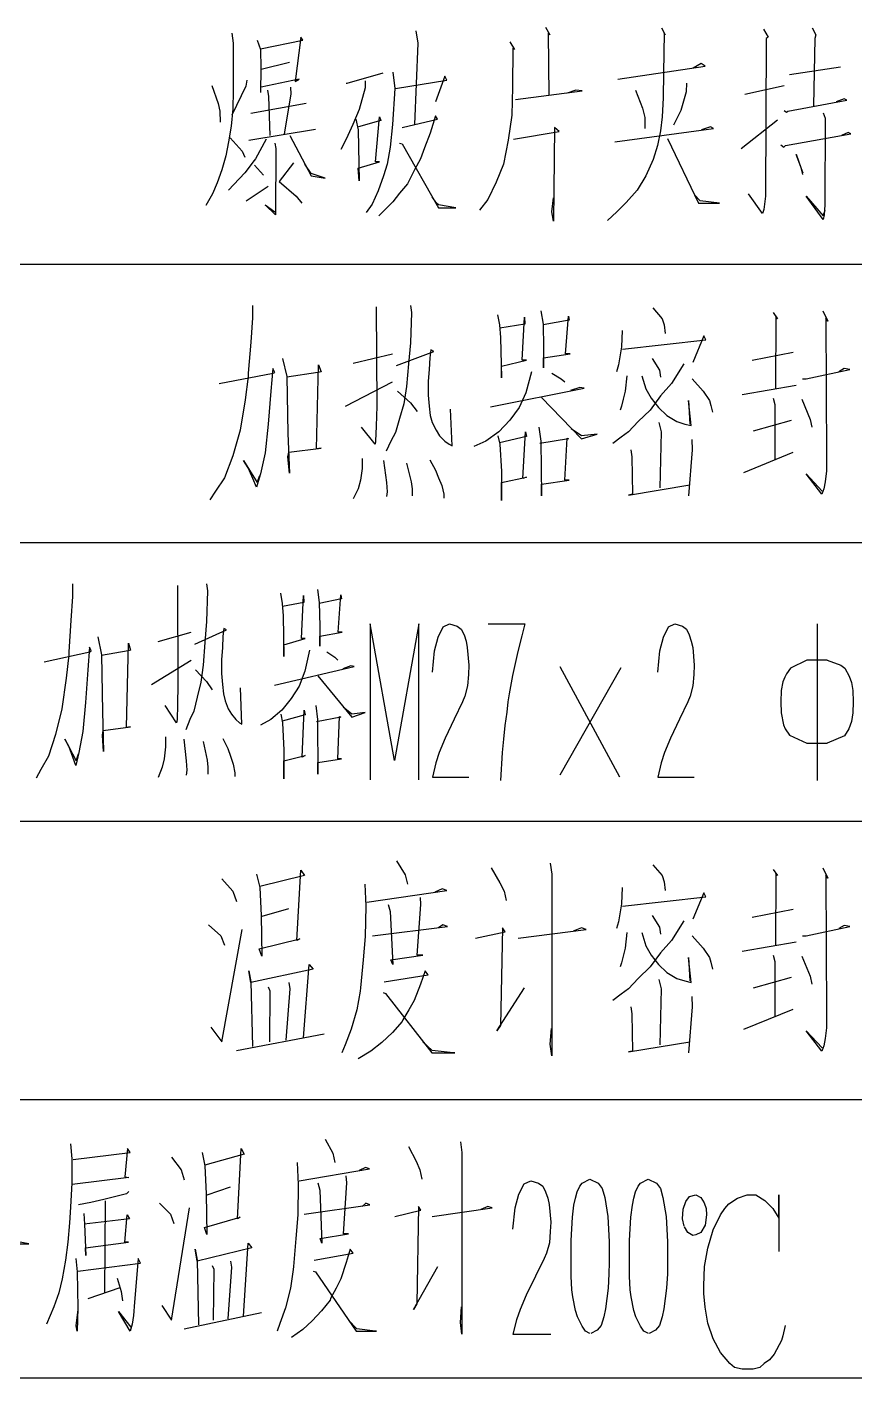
# Model space of a CAD drawing. Extents: x 0 to 2376, y 0 to 3364.
# Drawn here: x 1838.6 to 1921.9, y 1384 to 1519.8 of the extents above; entities that cross this region are included whole.
import ezdxf

# ---------------------------------------------------------------- set-up
doc = ezdxf.new("R2010")
doc.units = 0
doc.header["$MEASUREMENT"] = 0
doc.layers.add('6', color=7, linetype='Continuous')
doc.layers.add('9', color=7, linetype='Continuous')

# ---------------------------------------------------------------- blocks, each defined once
blk = doc.blocks.new('BLKENT240')
at = {"layer": '9', "color": 2, "linetype": 'Continuous'}
for p, q in [((1842.96, 1407.53), (1843.1, 1406.04)), ((1868.59, 1408), (1869.37, 1406.59)), ((1882.21, 1407.76), (1882.35, 1406.67)), ((1843.1, 1406.04), (1843.1, 1403.61)), ((1843.24, 1405.96), (1848.99, 1406.67)), ((1848.72, 1407.06), (1848.44, 1404.24)), ((1848.99, 1406.67), (1848.72, 1407.06)), ((1853.13, 1406.2), (1854.1, 1404.94)), ((1856.22, 1406.67), (1856.49, 1405.33)), ((1860.45, 1406.51), (1856.49, 1405.41)), ((1859.76, 1400), (1860.13, 1407.06)), ((1860.13, 1407.06), (1860.45, 1406.51)), ((1869.37, 1406.59), (1869.56, 1405.65)), ((1876.97, 1407.29), (1877.75, 1405.8)), ((1882.35, 1406.67), (1882.35, 1388.39)), ((1854.1, 1404.94), (1854.42, 1403.92)), ((1856.49, 1405.33), (1856.63, 1402.51)), ((1865.79, 1405.65), (1865.88, 1403.45)), ((1865.97, 1403.84), (1873.06, 1405.02)), ((1872.64, 1405.18), (1872, 1404.86)), ((1873.06, 1405.02), (1872.64, 1405.18)), ((1877.75, 1405.8), (1878.12, 1404.94)), ((1878.12, 1404.94), (1878.3, 1404)), ((1843.1, 1403.61), (1842.96, 1401.18)), ((1848.85, 1404.16), (1843.15, 1403.45)), ((1848.44, 1404.24), (1848.85, 1404.16)), ((1865.88, 1403.45), (1865.83, 1400.39)), ((1867.86, 1403.61), (1868.04, 1402.9)), ((1870.43, 1398.51), (1870.76, 1403.61)), ((1870.76, 1403.61), (1870.71, 1404.31)), ((1888.08, 1402.48), (1888.61, 1403.52)), ((1888.61, 1403.52), (1889.28, 1403.84)), ((1889.28, 1403.84), (1890.06, 1403.6)), ((1890.06, 1403.6), (1890.47, 1403.28)), ((1890.47, 1403.28), (1890.77, 1402.72)), ((1893.95, 1402.72), (1894.2, 1403.28)), ((1894.2, 1403.28), (1894.43, 1403.6)), ((1894.43, 1403.6), (1895.21, 1404)), ((1895.21, 1404), (1896.04, 1403.6)), ((1896.04, 1403.6), (1896.45, 1403.04)), ((1899.81, 1402.72), (1900.07, 1403.28)), ((1900.07, 1403.28), (1900.3, 1403.6)), ((1900.3, 1403.6), (1901.08, 1404)), ((1901.08, 1404), (1901.91, 1403.6)), ((1901.91, 1403.6), (1902.32, 1403.04)), ((1846.32, 1401.96), (1845.03, 1401.65)), ((1848.62, 1402.51), (1846.32, 1401.96)), ((1848.85, 1402.75), (1848.62, 1402.51)), ((1856.63, 1402.51), (1856.68, 1398.43)), ((1856.72, 1402.43), (1859.07, 1403.22)), ((1868.04, 1402.9), (1868.27, 1397.57)), ((1887.71, 1401.12), (1888.08, 1402.48)), ((1890.77, 1402.72), (1890.98, 1402.08)), ((1890.98, 1402.08), (1891.12, 1401.44)), ((1893.62, 1401.36), (1893.78, 1402.08)), ((1893.78, 1402.08), (1893.95, 1402.72)), ((1896.45, 1403.04), (1896.71, 1402.16)), ((1896.71, 1402.16), (1897.03, 1400.24)), ((1899.49, 1401.36), (1899.65, 1402.08)), ((1899.65, 1402.08), (1899.81, 1402.72)), ((1902.32, 1403.04), (1902.57, 1402.16)), ((1902.57, 1402.16), (1902.9, 1400.24)), ((1904.87, 1401.76), (1905.24, 1402.24)), ((1905.24, 1402.24), (1905.89, 1402.4)), ((1905.89, 1402.4), (1906.39, 1402.16)), ((1906.39, 1402.16), (1906.71, 1401.6)), ((1909.2, 1401.52), (1910.07, 1402.08)), ((1910.07, 1402.08), (1911.04, 1402.4)), ((1911.04, 1402.4), (1911.91, 1402.4)), ((1911.91, 1402.4), (1912.83, 1401.84)), ((1914.21, 1400.08), (1914.21, 1402.4)), ((1914.21, 1402.4), (1914.21, 1396.72)), ((1842.96, 1401.18), (1842.87, 1399.61)), ((1845.03, 1401.65), (1843.79, 1401.41)), ((1844.3, 1400.55), (1844.39, 1399.45)), ((1846.46, 1401.8), (1846.41, 1392.55)), ((1851.94, 1401.57), (1853.04, 1400.47)), ((1853.13, 1389.8), (1854.93, 1401.1)), ((1866.48, 1400.47), (1873.1, 1401.41)), ((1872.69, 1401.57), (1872.32, 1401.25)), ((1873.1, 1401.41), (1872.69, 1401.57)), ((1875.59, 1400.24), (1878.21, 1400.86)), ((1877.98, 1401.25), (1877.8, 1391.45)), ((1878.21, 1400.86), (1877.98, 1401.25)), ((1879.36, 1400.24), (1885.39, 1401.1)), ((1884.97, 1401.25), (1884.24, 1400.94)), ((1885.39, 1401.1), (1884.97, 1401.25)), ((1887.48, 1398.96), (1887.71, 1401.12)), ((1891.12, 1401.44), (1891.28, 1399.68)), ((1893.46, 1400.16), (1893.62, 1401.36)), ((1899.33, 1400.16), (1899.49, 1401.36)), ((1904.55, 1400), (1904.6, 1400.96)), ((1904.6, 1400.96), (1904.87, 1401.76)), ((1906.71, 1401.6), (1906.9, 1401.04)), ((1906.9, 1401.04), (1906.94, 1400.4)), ((1908.37, 1400.4), (1908.79, 1401.04)), ((1908.79, 1401.04), (1909.2, 1401.52)), ((1912.83, 1401.84), (1913.62, 1401.04)), ((1913.62, 1401.04), (1914.21, 1400.08)), ((1842.87, 1399.61), (1842.69, 1397.65)), ((1848.9, 1400), (1844.34, 1399.45)), ((1844.39, 1399.45), (1844.53, 1396.31)), ((1848.44, 1397.65), (1848.67, 1400.39)), ((1848.67, 1400.39), (1848.9, 1400)), ((1853.04, 1400.47), (1853.36, 1399.53)), ((1856.45, 1399.14), (1860.03, 1400.16)), ((1860.03, 1400.16), (1859.76, 1400)), ((1865.83, 1400.39), (1865.65, 1398.04)), ((1891.28, 1399.68), (1891.23, 1398.72)), ((1893.32, 1397.84), (1893.46, 1400.16)), ((1897.03, 1400.24), (1897.17, 1397.68)), ((1899.19, 1397.84), (1899.33, 1400.16)), ((1902.9, 1400.24), (1903.03, 1397.68)), ((1904.69, 1399.28), (1904.55, 1400)), ((1905.06, 1398.64), (1904.74, 1399.2)), ((1906.81, 1399.36), (1906.39, 1398.64)), ((1906.94, 1400.4), (1906.81, 1399.36)), ((1907.63, 1398.88), (1908.37, 1400.4)), ((1838.78, 1397.49), (1837.17, 1397.8)), ((1856.68, 1398.43), (1856.45, 1399.14)), ((1865.65, 1398.04), (1865.42, 1395.22)), ((1868.09, 1398.04), (1870.94, 1398.51)), ((1868.27, 1397.57), (1868.09, 1398.04)), ((1870.94, 1398.51), (1870.43, 1398.51)), ((1891.23, 1398.72), (1891.14, 1397.6)), ((1893.32, 1395.04), (1893.32, 1397.84)), ((1899.19, 1395.04), (1899.19, 1397.84)), ((1905.56, 1398.32), (1905.06, 1398.64)), ((1905.89, 1398.4), (1905.56, 1398.32)), ((1906.39, 1398.64), (1905.89, 1398.4)), ((1907.08, 1397.04), (1907.63, 1398.88)), ((1837.12, 1397.49), (1838.78, 1397.49)), ((1842.69, 1397.65), (1842.46, 1395.84)), ((1844.48, 1397.1), (1848.81, 1397.65)), ((1844.53, 1396.31), (1844.48, 1397.1)), ((1848.81, 1397.65), (1848.44, 1397.65)), ((1855.71, 1395.76), (1855.53, 1396.94)), ((1855.53, 1396.94), (1855.71, 1395.84)), ((1861.23, 1397.1), (1855.71, 1395.76)), ((1860.36, 1390.2), (1860.86, 1397.57)), ((1860.86, 1397.57), (1861.23, 1397.1)), ((1867.49, 1395.84), (1871.4, 1396.55)), ((1871.12, 1396.94), (1870.71, 1395.61)), ((1871.4, 1396.55), (1871.12, 1396.94)), ((1890.86, 1396.56), (1890.61, 1396)), ((1891.14, 1397.6), (1890.86, 1396.56)), ((1897.17, 1397.68), (1897.17, 1395.6)), ((1903.03, 1397.68), (1903.03, 1395.6)), ((1906.76, 1395.2), (1907.08, 1397.04)), ((1842.46, 1395.84), (1842.14, 1393.96)), ((1843.52, 1396), (1843.65, 1394.67)), ((1843.7, 1394.75), (1850, 1395.53)), ((1849.73, 1395.22), (1849.41, 1391.61)), ((1849.77, 1396), (1849.73, 1395.22)), ((1850, 1395.53), (1849.77, 1396)), ((1855.71, 1395.84), (1855.85, 1389.33)), ((1857.41, 1394.9), (1857.27, 1395.29)), ((1859.16, 1395.14), (1858.79, 1389.96)), ((1859.07, 1395.76), (1859.16, 1395.14)), ((1865.42, 1395.22), (1865.37, 1394.9)), ((1870.71, 1395.61), (1870.16, 1393.96)), ((1877.47, 1390.9), (1879.91, 1395.22)), ((1890.61, 1396), (1889.74, 1394.24)), ((1897.17, 1395.6), (1897.14, 1394.48)), ((1903.03, 1395.6), (1903.01, 1394.48)), ((1906.67, 1393.28), (1906.76, 1395.2)), ((1842.14, 1393.96), (1841.81, 1392.55)), ((1843.65, 1394.67), (1843.7, 1391.06)), ((1847.66, 1394.04), (1848.07, 1392.71)), ((1857.37, 1389.8), (1857.41, 1394.9)), ((1865.37, 1394.9), (1865.1, 1393.02)), ((1867.4, 1394.75), (1867.63, 1394.67)), ((1867.63, 1394.67), (1871.72, 1388.71)), ((1870.16, 1393.96), (1869.7, 1393.02)), ((1889.74, 1394.24), (1888.82, 1392.32)), ((1893.35, 1394.24), (1893.32, 1395.04)), ((1893.39, 1392.88), (1893.35, 1394.24)), ((1897.14, 1394.48), (1897.05, 1393.04)), ((1899.21, 1394.24), (1899.19, 1395.04)), ((1899.26, 1392.88), (1899.21, 1394.24)), ((1903.01, 1394.48), (1902.92, 1393.04)), ((1841.81, 1392.55), (1841.31, 1391.14)), ((1844.76, 1392), (1847.98, 1393.1)), ((1848.07, 1392.71), (1848.21, 1391.76)), ((1865.1, 1393.02), (1864.59, 1391.06)), ((1869.7, 1393.02), (1869.14, 1392)), ((1893.51, 1392.16), (1893.39, 1392.88)), ((1897.05, 1393.04), (1896.94, 1392)), ((1899.38, 1392.16), (1899.26, 1392.88)), ((1902.92, 1393.04), (1902.8, 1392)), ((1906.67, 1392.48), (1906.67, 1393.28)), ((1906.81, 1391.12), (1906.67, 1392.48)), ((1841.31, 1391.14), (1840.57, 1389.41)), ((1843.7, 1391.06), (1843.65, 1388.71)), ((1849.41, 1391.61), (1849.31, 1390.27)), ((1852.17, 1391.29), (1853.13, 1389.8)), ((1864.59, 1391.06), (1864.04, 1389.49)), ((1869.1, 1391.84), (1868.22, 1390.75)), ((1869.14, 1392), (1869.1, 1391.84)), ((1877.8, 1391.45), (1877.47, 1390.9)), ((1882.21, 1389.57), (1882.3, 1391.14)), ((1888.82, 1392.32), (1888.19, 1390.88)), ((1893.78, 1390.8), (1893.51, 1392.16)), ((1896.94, 1392), (1896.8, 1390.96)), ((1899.65, 1390.8), (1899.38, 1392.16)), ((1902.8, 1392), (1902.67, 1390.96)), ((1907.08, 1389.52), (1906.81, 1391.12)), ((1843.56, 1389.25), (1843.75, 1390.9)), ((1848.99, 1388.71), (1847.79, 1390.67)), ((1847.79, 1390.67), (1849.04, 1389.1)), ((1849.31, 1390.27), (1849.18, 1389.41)), ((1854.42, 1388.94), (1862.2, 1390.59)), ((1867.3, 1389.73), (1866.34, 1388.86)), ((1868.22, 1390.75), (1867.3, 1389.73)), ((1871.77, 1388.94), (1870.94, 1389.8)), ((1887.85, 1389.84), (1887.48, 1388.4)), ((1888.19, 1390.88), (1887.85, 1389.84)), ((1893.97, 1390.16), (1893.78, 1390.8)), ((1894.43, 1389.2), (1893.97, 1390.16)), ((1896.61, 1390.16), (1896.34, 1389.28)), ((1896.8, 1390.96), (1896.61, 1390.16)), ((1899.84, 1390.16), (1899.65, 1390.8)), ((1900.3, 1389.2), (1899.84, 1390.16)), ((1902.48, 1390.16), (1902.21, 1389.28)), ((1902.67, 1390.96), (1902.48, 1390.16)), ((1843.65, 1388.71), (1843.56, 1389.25)), ((1849.18, 1389.41), (1848.99, 1388.71)), ((1864.04, 1389.49), (1863.76, 1388.71)), ((1866.34, 1388.86), (1865.19, 1388.08)), ((1871.72, 1388.71), (1873.75, 1388.71)), ((1873.61, 1388.71), (1871.77, 1388.94)), ((1873.75, 1388.71), (1873.61, 1388.71)), ((1882.35, 1388.39), (1882.21, 1389.57)), ((1887.48, 1388.4), (1891.28, 1388.4)), ((1894.77, 1388.72), (1894.43, 1389.2)), ((1895.23, 1388.48), (1894.77, 1388.72)), ((1895.95, 1388.8), (1895.33, 1388.48)), ((1896.34, 1389.28), (1895.95, 1388.8)), ((1900.64, 1388.72), (1900.3, 1389.2)), ((1901.1, 1388.48), (1900.64, 1388.72)), ((1901.81, 1388.8), (1901.19, 1388.48)), ((1902.21, 1389.28), (1901.81, 1388.8)), ((1907.63, 1387.92), (1907.08, 1389.52)), ((1914.86, 1389.28), (1914.63, 1388.24)), ((1908.37, 1386.56), (1907.63, 1387.92)), ((1914.49, 1387.76), (1913.75, 1386.4)), ((1914.63, 1388.24), (1914.49, 1387.76)), ((1909.29, 1385.44), (1908.37, 1386.56)), ((1913.29, 1385.84), (1912.74, 1385.44)), ((1913.75, 1386.4), (1913.29, 1385.84)), ((1909.75, 1385.04), (1909.29, 1385.44)), ((1910.53, 1384.88), (1909.75, 1385.04)), ((1911.64, 1384.88), (1910.53, 1384.88)), ((1912.33, 1385.04), (1911.64, 1384.88)), ((1912.74, 1385.44), (1912.33, 1385.04))]:
    blk.add_line(p, q, dxfattribs=at)
blk = doc.blocks.new('BLKENT241')
at = {"layer": '9', "color": 2, "linetype": 'Continuous'}
for p, q in [((1875.76, 1436), (1876.65, 1434.59)), ((1861.7, 1434.67), (1862.01, 1433.33)), ((1866.51, 1434.51), (1862.01, 1433.41)), ((1865.73, 1428), (1866.14, 1435.06)), ((1866.14, 1435.06), (1866.51, 1434.51)), ((1876.65, 1434.59), (1876.86, 1433.65)), ((1885.28, 1435.29), (1886.17, 1433.8)), ((1891.24, 1435.76), (1891.4, 1434.67)), ((1891.4, 1434.67), (1891.4, 1416.39)), ((1901.54, 1435.61), (1902.48, 1434.51)), ((1902.48, 1434.51), (1902.69, 1433.88)), ((1913.67, 1435.14), (1914.09, 1434.51)), ((1913.93, 1434.75), (1913.88, 1427.45)), ((1914.09, 1434.51), (1913.93, 1434.75)), ((1918.64, 1435.29), (1919.16, 1434.27)), ((1919.16, 1434.27), (1918.95, 1434.59)), ((1918.95, 1434.59), (1919.01, 1420.39)), ((1858.2, 1434.2), (1859.29, 1432.94)), ((1862.01, 1433.33), (1862.17, 1430.51)), ((1872.58, 1433.65), (1872.68, 1431.45)), ((1880.37, 1433.18), (1879.63, 1432.86)), ((1880.84, 1433.02), (1880.37, 1433.18)), ((1886.17, 1433.8), (1886.59, 1432.94)), ((1898.46, 1433.33), (1898.41, 1431.69)), ((1902.69, 1433.88), (1902.8, 1433.02)), ((1859.29, 1432.94), (1859.66, 1431.92)), ((1872.78, 1431.84), (1880.84, 1433.02)), ((1878.22, 1431.61), (1878.17, 1432.31)), ((1886.59, 1432.94), (1886.8, 1432)), ((1898.51, 1431.45), (1906.88, 1432.39)), ((1906.67, 1432.78), (1905.57, 1430.12)), ((1906.88, 1432.39), (1906.67, 1432.78)), ((1862.17, 1430.51), (1862.22, 1426.43)), ((1862.27, 1430.43), (1864.94, 1431.22)), ((1872.68, 1431.45), (1872.63, 1428.39)), ((1874.93, 1431.61), (1875.14, 1430.9)), ((1875.14, 1430.9), (1875.4, 1425.57)), ((1877.86, 1426.51), (1878.22, 1431.61)), ((1898.41, 1431.69), (1898.09, 1429.88)), ((1901.49, 1430.51), (1902.22, 1429.33)), ((1911.53, 1430.35), (1915.66, 1431.14)), ((1856.84, 1429.57), (1858.09, 1428.47)), ((1858.2, 1417.8), (1860.24, 1429.1)), ((1873.36, 1428.47), (1880.89, 1429.41)), ((1880.42, 1429.57), (1880, 1429.25)), ((1880.89, 1429.41), (1880.42, 1429.57)), ((1886.43, 1429.25), (1886.22, 1419.45)), ((1886.69, 1428.86), (1886.43, 1429.25)), ((1888, 1428.24), (1894.85, 1429.1)), ((1894.38, 1429.25), (1893.54, 1428.94)), ((1894.85, 1429.1), (1894.38, 1429.25)), ((1898.09, 1429.88), (1897.88, 1429.18)), ((1902.22, 1429.33), (1902.33, 1428.63)), ((1904.68, 1429.96), (1903.42, 1428)), ((1916.97, 1428.47), (1921.36, 1429.41)), ((1920.78, 1429.49), (1920.26, 1429.18)), ((1921.36, 1429.41), (1920.78, 1429.49)), ((1858.09, 1428.47), (1858.46, 1427.53)), ((1861.96, 1427.14), (1866.04, 1428.16)), ((1866.04, 1428.16), (1865.73, 1428)), ((1872.63, 1428.39), (1872.42, 1426.04)), ((1883.71, 1428.24), (1886.69, 1428.86)), ((1898.93, 1428.78), (1898.77, 1427.22)), ((1900.44, 1428.78), (1900.86, 1427.45)), ((1903.42, 1428), (1902.33, 1426.75)), ((1905.52, 1428.47), (1906.61, 1427.22)), ((1910.54, 1426.9), (1915.97, 1427.84)), ((1916.6, 1428.47), (1916.97, 1428.47)), ((1862.22, 1426.43), (1861.96, 1427.14)), ((1875.19, 1426.04), (1878.43, 1426.51)), ((1878.43, 1426.51), (1877.86, 1426.51)), ((1898.56, 1426.43), (1898.41, 1425.73)), ((1898.77, 1427.22), (1898.56, 1426.43)), ((1900.86, 1427.45), (1901.39, 1426.51)), ((1902.33, 1426.75), (1901.28, 1425.33)), ((1901.39, 1426.51), (1902.12, 1425.57)), ((1906.61, 1427.22), (1907.24, 1426.27)), ((1913.67, 1426.51), (1913.83, 1425.88)), ((1916.55, 1426.43), (1917.39, 1424.39)), ((1867.4, 1425.1), (1861.12, 1423.76)), ((1866.41, 1418.2), (1866.98, 1425.57)), ((1866.98, 1425.57), (1867.4, 1425.1)), ((1872.42, 1426.04), (1872.16, 1423.22)), ((1875.4, 1425.57), (1875.19, 1426.04)), ((1898.41, 1425.73), (1898.25, 1425.33)), ((1901.28, 1425.33), (1900.08, 1424.16)), ((1902.12, 1425.57), (1902.95, 1424.78)), ((1905.41, 1423.76), (1905.15, 1426.27)), ((1905.15, 1426.27), (1905.26, 1423.92)), ((1907.24, 1426.27), (1907.4, 1425.8)), ((1907.4, 1425.8), (1907.56, 1425.1)), ((1913.83, 1425.88), (1913.83, 1420.31)), ((1861.12, 1423.76), (1860.92, 1424.94)), ((1860.92, 1424.94), (1861.12, 1423.84)), ((1861.12, 1423.84), (1861.28, 1417.33)), ((1864.94, 1423.76), (1865.05, 1423.14)), ((1874.51, 1423.84), (1878.95, 1424.55)), ((1878.17, 1423.61), (1877.54, 1421.96)), ((1878.64, 1424.94), (1878.17, 1423.61)), ((1878.95, 1424.55), (1878.64, 1424.94)), ((1900.08, 1424.16), (1899.09, 1423.14)), ((1902.17, 1424.08), (1902.38, 1423.14)), ((1902.95, 1424.78), (1903.95, 1424.16)), ((1903.95, 1424.16), (1904.78, 1423.92)), ((1904.78, 1423.92), (1905.41, 1423.76)), ((1911.69, 1423.22), (1915.5, 1424.31)), ((1917.39, 1424.39), (1917.54, 1423.61)), ((1863.06, 1422.9), (1862.9, 1423.29)), ((1863.01, 1417.8), (1863.06, 1422.9)), ((1865.05, 1423.14), (1864.63, 1417.96)), ((1872.1, 1422.9), (1871.79, 1421.02)), ((1872.16, 1423.22), (1872.1, 1422.9)), ((1874.41, 1422.75), (1874.67, 1422.67)), ((1874.67, 1422.67), (1879.32, 1416.71)), ((1885.86, 1418.9), (1888.63, 1423.22)), ((1898.35, 1422.59), (1897.52, 1421.96)), ((1899.09, 1423.14), (1898.35, 1422.59)), ((1902.38, 1423.14), (1902.27, 1417.49)), ((1905.46, 1422.35), (1905.52, 1421.33)), ((1871.79, 1421.02), (1871.22, 1419.06)), ((1877.02, 1421.02), (1876.39, 1420)), ((1877.54, 1421.96), (1877.02, 1421.02)), ((1899.35, 1421.33), (1899.45, 1420.63)), ((1905.52, 1421.33), (1905.15, 1416.71)), ((1910.69, 1419.06), (1915.66, 1421.1)), ((1876.34, 1419.84), (1875.35, 1418.75)), ((1876.39, 1420), (1876.34, 1419.84)), ((1899.45, 1420.63), (1899.5, 1416.86)), ((1919.01, 1420.39), (1919.01, 1419.22)), ((1857.1, 1419.29), (1858.2, 1417.8)), ((1859.66, 1416.94), (1868.5, 1418.59)), ((1871.22, 1419.06), (1870.59, 1417.49)), ((1875.35, 1418.75), (1874.3, 1417.73)), ((1886.22, 1419.45), (1885.86, 1418.9)), ((1891.24, 1417.57), (1891.35, 1419.14)), ((1918.54, 1416.86), (1916.97, 1418.9)), ((1916.97, 1418.9), (1918.59, 1417.18)), ((1919.01, 1419.22), (1918.9, 1418.12)), ((1870.59, 1417.49), (1870.27, 1416.71)), ((1873.2, 1416.86), (1871.9, 1416.08)), ((1874.3, 1417.73), (1873.2, 1416.86)), ((1879.37, 1416.94), (1878.43, 1417.8)), ((1881.46, 1416.71), (1879.37, 1416.94)), ((1891.4, 1416.39), (1891.24, 1417.57)), ((1899.09, 1416.78), (1905.26, 1417.8)), ((1899.5, 1416.86), (1899.09, 1416.78)), ((1918.75, 1417.41), (1918.54, 1416.86)), ((1918.9, 1418.12), (1918.75, 1417.41)), ((1879.32, 1416.71), (1881.62, 1416.71)), ((1881.62, 1416.71), (1881.46, 1416.71))]:
    blk.add_line(p, q, dxfattribs=at)
blk = doc.blocks.new('BLKENT242')
at = {"layer": '9', "color": 2, "linetype": 'Continuous'}
for p, q in [((1843.16, 1463.84), (1843.16, 1462.59)), ((1853.73, 1463.69), (1853.78, 1453.73)), ((1856.67, 1463.84), (1856.76, 1463.14)), ((1856.76, 1463.14), (1856.67, 1460.08)), ((1867.82, 1463.29), (1868, 1461.96)), ((1843.16, 1462.59), (1843.02, 1460.16)), ((1864.09, 1462.9), (1864.27, 1461.88)), ((1864.27, 1461.88), (1864.36, 1460.63)), ((1866.44, 1461.96), (1864.31, 1461.57)), ((1866.22, 1458.35), (1866.4, 1462.67)), ((1866.4, 1462.67), (1866.44, 1461.96)), ((1870.22, 1462.35), (1868, 1461.88)), ((1868, 1461.96), (1868.04, 1459.61)), ((1869.91, 1458.98), (1870.18, 1462.75)), ((1870.18, 1462.75), (1870.22, 1462.35)), ((1864.36, 1460.63), (1864.44, 1456.55)), ((1843.02, 1460.16), (1842.8, 1457.02)), ((1851.78, 1458.04), (1855.11, 1458.98)), ((1855.47, 1457.8), (1858.67, 1459.22)), ((1856.67, 1460.08), (1856.49, 1457.96)), ((1858.4, 1459.37), (1858.31, 1458.59)), ((1858.67, 1459.22), (1858.4, 1459.37)), ((1868.04, 1459.61), (1868.04, 1457.57)), ((1868.04, 1458.59), (1870.31, 1458.98)), ((1870.31, 1458.98), (1869.91, 1458.98)), ((1875.56, 1446.08), (1873.11, 1459.84)), ((1873.11, 1459.84), (1873.11, 1444.16)), ((1878, 1459.84), (1875.56, 1446.08)), ((1878, 1444.16), (1878, 1459.84)), ((1879.96, 1458.48), (1880.47, 1459.52)), ((1880.47, 1459.52), (1881.11, 1459.84)), ((1881.11, 1459.84), (1881.87, 1459.6)), ((1881.87, 1459.6), (1882.27, 1459.28)), ((1882.27, 1459.28), (1882.56, 1458.72)), ((1885, 1459.84), (1888.67, 1459.84)), ((1888.67, 1459.84), (1888.36, 1458.64)), ((1902.62, 1458.48), (1903.13, 1459.52)), ((1903.13, 1459.52), (1903.78, 1459.84)), ((1903.78, 1459.84), (1904.53, 1459.6)), ((1904.53, 1459.6), (1904.93, 1459.28)), ((1904.93, 1459.28), (1905.22, 1458.72)), ((1918.07, 1459.84), (1918.07, 1444.08)), ((1845.73, 1458.51), (1846.09, 1456.71)), ((1848.62, 1449.41), (1848.8, 1457.88)), ((1848.8, 1457.88), (1849.02, 1457.18)), ((1856.49, 1457.96), (1856.31, 1455.69)), ((1858.31, 1458.59), (1858.27, 1457.41)), ((1864.44, 1457.73), (1866.58, 1458.35)), ((1864.44, 1456.55), (1864.44, 1457.73)), ((1866.58, 1458.35), (1866.22, 1458.35)), ((1868.04, 1457.57), (1868.04, 1458.59)), ((1879.6, 1457.12), (1879.96, 1458.48)), ((1882.56, 1458.72), (1882.76, 1458.08)), ((1882.76, 1458.08), (1882.89, 1457.44)), ((1888.36, 1458.64), (1887.98, 1457.04)), ((1902.27, 1457.12), (1902.62, 1458.48)), ((1905.22, 1458.72), (1905.42, 1458.08)), ((1905.42, 1458.08), (1905.56, 1457.44)), ((1840.31, 1456), (1844.93, 1457.02)), ((1842.8, 1456.71), (1842.53, 1454.35)), ((1842.8, 1457.02), (1842.8, 1456.71)), ((1844.89, 1457.49), (1844.71, 1455.22)), ((1845.07, 1457.1), (1844.89, 1457.49)), ((1844.93, 1457.02), (1845.07, 1457.1)), ((1848.76, 1457.1), (1846.09, 1456.63)), ((1846.09, 1456.71), (1846.18, 1450.98)), ((1849.02, 1457.18), (1848.76, 1457.1)), ((1858.27, 1457.41), (1858.18, 1456.24)), ((1858.18, 1456.24), (1858.18, 1454.82)), ((1867.02, 1457.18), (1866.53, 1455.06)), ((1868.76, 1457.02), (1869.56, 1456.47)), ((1869.56, 1456.47), (1869.87, 1456.16)), ((1879.38, 1454.96), (1879.6, 1457.12)), ((1882.89, 1457.44), (1883.04, 1455.68)), ((1887.98, 1457.04), (1887.44, 1454.64)), ((1902.04, 1454.96), (1902.27, 1457.12)), ((1905.56, 1457.44), (1905.71, 1455.68)), ((1844.71, 1455.22), (1844.49, 1451.92)), ((1851.11, 1453.73), (1855.11, 1456.16)), ((1855.56, 1455.22), (1856.67, 1454.04)), ((1856.31, 1455.69), (1856.09, 1453.96)), ((1863.51, 1453.65), (1871.51, 1455.53)), ((1866.53, 1455.06), (1865.96, 1453.57)), ((1871.16, 1455.61), (1870.36, 1455.29)), ((1871.51, 1455.53), (1871.16, 1455.61)), ((1883.04, 1455.68), (1883, 1454.72)), ((1898.24, 1444.4), (1892.24, 1455.52)), ((1892.24, 1444.64), (1898.38, 1455.44)), ((1905.71, 1455.68), (1905.67, 1454.72)), ((1915.4, 1455.36), (1915, 1454.8)), ((1917.04, 1456.16), (1915.4, 1455.36)), ((1919.09, 1456.16), (1917.04, 1456.16)), ((1919.09, 1456.16), (1920.47, 1455.68)), ((1920.47, 1455.68), (1920.87, 1455.36)), ((1920.87, 1455.36), (1921.31, 1454.56)), ((1842.53, 1454.35), (1842.09, 1451.29)), ((1853.78, 1453.73), (1853.73, 1451.69)), ((1856.09, 1453.96), (1855.73, 1452.47)), ((1856.67, 1454.04), (1857.24, 1453.18)), ((1858.18, 1454.82), (1858.27, 1453.73)), ((1858.27, 1453.73), (1858.36, 1452.78)), ((1865.96, 1453.57), (1865.16, 1452.31)), ((1867.87, 1454.59), (1871.29, 1450.43)), ((1882.91, 1453.6), (1882.64, 1452.56)), ((1883, 1454.72), (1882.91, 1453.6)), ((1887.44, 1454.64), (1887.11, 1452.8)), ((1905.58, 1453.6), (1905.31, 1452.56)), ((1905.67, 1454.72), (1905.58, 1453.6)), ((1914.64, 1454), (1914.47, 1453.12)), ((1914.82, 1454.48), (1914.64, 1454)), ((1915, 1454.8), (1914.82, 1454.48)), ((1921.31, 1454.56), (1921.53, 1453.92)), ((1921.53, 1453.92), (1921.67, 1453.12)), ((1855.73, 1452.47), (1855.38, 1451.06)), ((1858.36, 1452.78), (1858.53, 1452.08)), ((1860.22, 1449.73), (1860.09, 1453.41)), ((1865.16, 1452.31), (1864.22, 1451.14)), ((1882.64, 1452.56), (1882.4, 1452)), ((1887.11, 1452.8), (1886.98, 1452)), ((1905.31, 1452.56), (1905.07, 1452)), ((1914.47, 1453.12), (1914.42, 1452)), ((1921.67, 1453.12), (1921.71, 1452)), ((1842.09, 1451.29), (1841.47, 1448.71)), ((1844.49, 1451.92), (1844.22, 1449.02)), ((1846.18, 1450.98), (1846.31, 1446.98)), ((1853.64, 1449.88), (1852.49, 1451.61)), ((1853.73, 1451.69), (1853.69, 1450.2)), ((1855.38, 1451.06), (1854.98, 1450.2)), ((1858.53, 1452.08), (1858.84, 1451.29)), ((1858.84, 1451.29), (1859.16, 1450.75)), ((1864.22, 1451.14), (1863.11, 1450.2)), ((1866.27, 1446.43), (1866.49, 1451.14)), ((1866.49, 1451.14), (1866.58, 1450.67)), ((1867.64, 1451.61), (1867.82, 1450.2)), ((1871.29, 1450.75), (1870.4, 1451.45)), ((1871.29, 1450.43), (1872.62, 1450.9)), ((1872.62, 1450.9), (1871.29, 1450.75)), ((1882.4, 1452), (1881.56, 1450.24)), ((1886.87, 1450.96), (1886.67, 1449.6)), ((1886.98, 1452), (1886.87, 1450.96)), ((1905.07, 1452), (1904.22, 1450.24)), ((1914.42, 1452), (1914.47, 1450.88)), ((1914.47, 1450.88), (1914.69, 1449.68)), ((1921.67, 1450.88), (1921.53, 1450)), ((1921.71, 1452), (1921.67, 1450.88)), ((1846.27, 1449.1), (1849.02, 1449.49)), ((1849.02, 1449.49), (1848.62, 1449.41)), ((1853.69, 1450.2), (1853.64, 1449.88)), ((1854.98, 1450.2), (1854.58, 1449.18)), ((1859.16, 1450.75), (1859.6, 1450.2)), ((1859.6, 1450.2), (1859.96, 1449.88)), ((1859.96, 1449.88), (1860.22, 1449.73)), ((1863.11, 1450.2), (1862.09, 1449.65)), ((1864.13, 1450.75), (1864.31, 1449.88)), ((1866.58, 1450.67), (1864.27, 1450.04)), ((1864.31, 1449.88), (1864.44, 1447.14)), ((1870.18, 1450.43), (1867.73, 1449.96)), ((1867.82, 1450.2), (1867.87, 1444.71)), ((1869.87, 1446.27), (1870.04, 1450.51)), ((1870.04, 1450.51), (1870.18, 1450.43)), ((1881.56, 1450.24), (1880.67, 1448.32)), ((1886.67, 1449.6), (1886.53, 1448.24)), ((1904.22, 1450.24), (1903.33, 1448.32)), ((1914.69, 1449.68), (1914.87, 1449.28)), ((1921.53, 1450), (1921.27, 1449.28)), ((1841.47, 1448.71), (1840.76, 1446.51)), ((1842.8, 1447.53), (1842.4, 1448.24)), ((1842.4, 1448.24), (1843.56, 1446.04)), ((1844.22, 1449.02), (1843.82, 1446.9)), ((1846.18, 1448.63), (1846.27, 1449.1)), ((1846.31, 1446.98), (1846.18, 1448.63)), ((1852.53, 1448.47), (1852.53, 1447.45)), ((1854.36, 1448.24), (1854.62, 1446.04)), ((1858.31, 1448.31), (1858.8, 1447.29)), ((1880.67, 1448.32), (1880.07, 1446.88)), ((1886.53, 1448.24), (1886.4, 1446.88)), ((1903.33, 1448.32), (1902.73, 1446.88)), ((1914.87, 1449.28), (1915.31, 1448.64)), ((1915.31, 1448.64), (1917.04, 1447.84)), ((1920.82, 1448.56), (1919.09, 1447.84)), ((1921.27, 1449.28), (1920.82, 1448.56)), ((1843.2, 1446.43), (1842.8, 1447.53)), ((1843.82, 1446.9), (1843.51, 1445.57)), ((1843.56, 1446.04), (1843.78, 1446.75)), ((1852.53, 1447.45), (1852.4, 1446.27)), ((1856.31, 1448), (1856.53, 1447.06)), ((1856.53, 1447.06), (1856.71, 1446.12)), ((1858.8, 1447.29), (1859.07, 1446.51)), ((1864.44, 1447.14), (1864.44, 1446.75)), ((1864.44, 1446.75), (1864.44, 1444.24)), ((1880.07, 1446.88), (1879.73, 1445.84)), ((1886.4, 1446.88), (1886.22, 1444.08)), ((1902.73, 1446.88), (1902.4, 1445.84)), ((1917.04, 1447.84), (1919.09, 1447.84)), ((1840.76, 1446.51), (1840, 1445.18)), ((1843.51, 1445.57), (1843.2, 1446.43)), ((1852.18, 1445.41), (1851.78, 1444.39)), ((1852.4, 1446.27), (1852.18, 1445.41)), ((1854.62, 1446.04), (1854.67, 1445.1)), ((1856.71, 1446.12), (1856.8, 1445.41)), ((1856.8, 1445.41), (1856.8, 1444.71)), ((1859.07, 1446.51), (1859.33, 1445.73)), ((1859.33, 1445.73), (1859.51, 1444.86)), ((1864.44, 1446.04), (1866.58, 1446.59)), ((1864.44, 1444.24), (1864.44, 1446.04)), ((1866.58, 1446.59), (1866.27, 1446.43)), ((1867.87, 1445.88), (1870.22, 1446.27)), ((1867.87, 1444.71), (1867.87, 1445.88)), ((1870.22, 1446.27), (1869.87, 1446.27)), ((1879.73, 1445.84), (1879.38, 1444.4)), ((1902.4, 1445.84), (1902.04, 1444.4)), ((1840, 1445.18), (1839.51, 1444.31)), ((1854.67, 1445.1), (1854.62, 1444.63)), ((1859.51, 1444.86), (1859.51, 1444.47)), ((1879.38, 1444.4), (1883.04, 1444.4)), ((1902.04, 1444.4), (1905.71, 1444.4))]:
    blk.add_line(p, q, dxfattribs=at)
blk = doc.blocks.new('BLKENT243')
at = {"layer": '9', "color": 2, "linetype": 'Continuous'}
for p, q in [((1861.28, 1491.84), (1861.28, 1490.59)), ((1873.73, 1491.69), (1873.78, 1481.73)), ((1877.18, 1491.84), (1877.28, 1491.14)), ((1901.54, 1491.61), (1902.48, 1490.51)), ((1861.28, 1490.59), (1861.12, 1488.16)), ((1877.28, 1491.14), (1877.18, 1488.08)), ((1885.91, 1490.9), (1886.12, 1489.88)), ((1888.42, 1486.35), (1888.63, 1490.67)), ((1888.63, 1490.67), (1888.68, 1489.96)), ((1890.3, 1491.29), (1890.51, 1489.96)), ((1893.12, 1490.35), (1890.51, 1489.88)), ((1892.76, 1486.98), (1893.07, 1490.75)), ((1893.07, 1490.75), (1893.12, 1490.35)), ((1902.48, 1490.51), (1902.69, 1489.88)), ((1913.67, 1491.14), (1914.09, 1490.51)), ((1913.93, 1490.75), (1913.88, 1483.45)), ((1914.09, 1490.51), (1913.93, 1490.75)), ((1918.64, 1491.29), (1919.16, 1490.27)), ((1919.16, 1490.27), (1918.95, 1490.59)), ((1918.95, 1490.59), (1919.01, 1476.39)), ((1886.12, 1489.88), (1886.22, 1488.63)), ((1888.68, 1489.96), (1886.17, 1489.57)), ((1890.51, 1489.96), (1890.56, 1487.61)), ((1898.46, 1489.33), (1898.41, 1487.69)), ((1902.69, 1489.88), (1902.8, 1489.02)), ((1861.12, 1488.16), (1860.86, 1485.02)), ((1877.18, 1488.08), (1876.97, 1485.96)), ((1886.22, 1488.63), (1886.33, 1484.55)), ((1890.56, 1487.61), (1890.56, 1485.57)), ((1898.41, 1487.69), (1898.09, 1485.88)), ((1898.51, 1487.45), (1906.88, 1488.39)), ((1906.67, 1488.78), (1905.57, 1486.12)), ((1906.88, 1488.39), (1906.67, 1488.78)), ((1864.31, 1486.51), (1864.73, 1484.71)), ((1871.42, 1486.04), (1875.35, 1486.98)), ((1875.76, 1485.8), (1879.53, 1487.22)), ((1879.11, 1486.59), (1879.06, 1485.41)), ((1879.22, 1487.37), (1879.11, 1486.59)), ((1879.53, 1487.22), (1879.22, 1487.37)), ((1886.33, 1485.73), (1888.84, 1486.35)), ((1888.84, 1486.35), (1888.42, 1486.35)), ((1890.56, 1486.59), (1893.23, 1486.98)), ((1890.56, 1485.57), (1890.56, 1486.59)), ((1893.23, 1486.98), (1892.76, 1486.98)), ((1901.49, 1486.51), (1902.22, 1485.33)), ((1911.53, 1486.35), (1915.66, 1487.14)), ((1857.93, 1484), (1863.37, 1485.02)), ((1860.86, 1485.02), (1860.86, 1484.71)), ((1863.32, 1485.49), (1863.11, 1483.22)), ((1863.53, 1485.1), (1863.32, 1485.49)), ((1863.37, 1485.02), (1863.53, 1485.1)), ((1867.87, 1485.1), (1864.73, 1484.63)), ((1867.71, 1477.41), (1867.92, 1485.88)), ((1868.18, 1485.18), (1867.87, 1485.1)), ((1867.92, 1485.88), (1868.18, 1485.18)), ((1876.97, 1485.96), (1876.76, 1483.69)), ((1879.06, 1485.41), (1878.95, 1484.24)), ((1886.33, 1484.55), (1886.33, 1485.73)), ((1889.36, 1485.18), (1888.78, 1483.06)), ((1891.4, 1485.02), (1892.34, 1484.47)), ((1898.09, 1485.88), (1897.88, 1485.18)), ((1898.93, 1484.78), (1898.77, 1483.22)), ((1900.44, 1484.78), (1900.86, 1483.45)), ((1902.22, 1485.33), (1902.33, 1484.63)), ((1904.68, 1485.96), (1903.42, 1484)), ((1916.97, 1484.47), (1921.36, 1485.41)), ((1920.78, 1485.49), (1920.26, 1485.18)), ((1921.36, 1485.41), (1920.78, 1485.49)), ((1860.86, 1484.71), (1860.55, 1482.35)), ((1864.73, 1484.71), (1864.84, 1478.98)), ((1870.64, 1481.73), (1875.35, 1484.16)), ((1876.76, 1483.69), (1876.5, 1481.96)), ((1878.95, 1484.24), (1878.95, 1482.82)), ((1885.23, 1481.65), (1894.64, 1483.53)), ((1892.34, 1484.47), (1892.71, 1484.16)), ((1894.22, 1483.61), (1893.28, 1483.29)), ((1894.64, 1483.53), (1894.22, 1483.61)), ((1900.86, 1483.45), (1901.39, 1482.51)), ((1903.42, 1484), (1902.33, 1482.75)), ((1905.52, 1484.47), (1906.61, 1483.22)), ((1910.54, 1482.9), (1915.97, 1483.84)), ((1916.6, 1484.47), (1916.97, 1484.47)), ((1860.55, 1482.35), (1860.03, 1479.29)), ((1863.11, 1483.22), (1862.85, 1479.92)), ((1875.87, 1483.22), (1877.18, 1482.04)), ((1877.18, 1482.04), (1877.86, 1481.18)), ((1878.95, 1482.82), (1879.06, 1481.73)), ((1888.78, 1483.06), (1888.1, 1481.57)), ((1890.35, 1482.59), (1894.38, 1478.43)), ((1898.56, 1482.43), (1898.41, 1481.73)), ((1898.77, 1483.22), (1898.56, 1482.43)), ((1902.33, 1482.75), (1901.28, 1481.33)), ((1901.39, 1482.51), (1902.12, 1481.57)), ((1905.41, 1479.76), (1905.15, 1482.27)), ((1905.15, 1482.27), (1905.26, 1479.92)), ((1906.61, 1483.22), (1907.24, 1482.27)), ((1907.24, 1482.27), (1907.4, 1481.8)), ((1913.67, 1482.51), (1913.83, 1481.88)), ((1916.55, 1482.43), (1917.39, 1480.39)), ((1873.78, 1481.73), (1873.73, 1479.69)), ((1876.5, 1481.96), (1876.08, 1480.47)), ((1879.06, 1481.73), (1879.16, 1480.78)), ((1879.16, 1480.78), (1879.37, 1480.08)), ((1881.36, 1477.73), (1881.2, 1481.41)), ((1888.1, 1481.57), (1887.16, 1480.31)), ((1898.41, 1481.73), (1898.25, 1481.33)), ((1901.28, 1481.33), (1900.08, 1480.16)), ((1902.12, 1481.57), (1902.95, 1480.78)), ((1902.95, 1480.78), (1903.95, 1480.16)), ((1907.4, 1481.8), (1907.56, 1481.1)), ((1913.83, 1481.88), (1913.83, 1476.31)), ((1862.85, 1479.92), (1862.54, 1477.02)), ((1873.62, 1477.88), (1872.26, 1479.61)), ((1873.73, 1479.69), (1873.67, 1478.2)), ((1876.08, 1480.47), (1875.66, 1479.06)), ((1879.37, 1480.08), (1879.74, 1479.29)), ((1887.16, 1480.31), (1886.07, 1479.14)), ((1890.09, 1479.61), (1890.3, 1478.2)), ((1894.38, 1478.75), (1893.33, 1479.45)), ((1900.08, 1480.16), (1899.09, 1479.14)), ((1902.17, 1480.08), (1902.38, 1479.14)), ((1903.95, 1480.16), (1904.78, 1479.92)), ((1904.78, 1479.92), (1905.41, 1479.76)), ((1911.69, 1479.22), (1915.5, 1480.31)), ((1917.39, 1480.39), (1917.54, 1479.61)), ((1860.03, 1479.29), (1859.29, 1476.71)), ((1864.84, 1478.98), (1864.99, 1474.98)), ((1873.67, 1478.2), (1873.62, 1477.88)), ((1875.19, 1478.2), (1874.72, 1477.18)), ((1875.66, 1479.06), (1875.19, 1478.2)), ((1879.74, 1479.29), (1880.1, 1478.75)), ((1880.1, 1478.75), (1880.63, 1478.2)), ((1880.63, 1478.2), (1881.05, 1477.88)), ((1884.76, 1478.2), (1883.56, 1477.65)), ((1886.07, 1479.14), (1884.76, 1478.2)), ((1885.96, 1478.75), (1886.17, 1477.88)), ((1888.84, 1478.67), (1886.12, 1478.04)), ((1888.47, 1474.43), (1888.73, 1479.14)), ((1888.73, 1479.14), (1888.84, 1478.67)), ((1893.07, 1478.43), (1890.2, 1477.96)), ((1890.3, 1478.2), (1890.35, 1472.71)), ((1892.71, 1474.27), (1892.92, 1478.51)), ((1892.92, 1478.51), (1893.07, 1478.43)), ((1894.38, 1478.43), (1895.95, 1478.9)), ((1895.95, 1478.9), (1894.38, 1478.75)), ((1898.35, 1478.59), (1897.52, 1477.96)), ((1899.09, 1479.14), (1898.35, 1478.59)), ((1902.38, 1479.14), (1902.27, 1473.49)), ((1905.46, 1478.35), (1905.52, 1477.33)), ((1859.29, 1476.71), (1858.46, 1474.51)), ((1862.54, 1477.02), (1862.07, 1474.9)), ((1864.84, 1476.63), (1864.94, 1477.1)), ((1864.99, 1474.98), (1864.84, 1476.63)), ((1864.94, 1477.1), (1868.18, 1477.49)), ((1868.18, 1477.49), (1867.71, 1477.41)), ((1881.05, 1477.88), (1881.36, 1477.73)), ((1886.17, 1477.88), (1886.33, 1475.14)), ((1899.35, 1477.33), (1899.45, 1476.63)), ((1899.45, 1476.63), (1899.5, 1472.86)), ((1905.52, 1477.33), (1905.15, 1472.71)), ((1910.69, 1475.06), (1915.66, 1477.1)), ((1860.86, 1475.53), (1860.39, 1476.24)), ((1860.39, 1476.24), (1861.75, 1474.04)), ((1861.33, 1474.43), (1860.86, 1475.53)), ((1872.31, 1475.45), (1872.16, 1474.27)), ((1872.31, 1476.47), (1872.31, 1475.45)), ((1874.46, 1476.24), (1874.77, 1474.04)), ((1876.76, 1476), (1877.02, 1475.06)), ((1879.11, 1476.31), (1879.69, 1475.29)), ((1879.69, 1475.29), (1880, 1474.51)), ((1919.01, 1476.39), (1919.01, 1475.22)), ((1858.46, 1474.51), (1857.57, 1473.18)), ((1861.7, 1473.57), (1861.33, 1474.43)), ((1862.07, 1474.9), (1861.7, 1473.57)), ((1861.75, 1474.04), (1862.01, 1474.75)), ((1872.16, 1474.27), (1871.9, 1473.41)), ((1874.77, 1474.04), (1874.82, 1473.1)), ((1877.02, 1475.06), (1877.23, 1474.12)), ((1877.23, 1474.12), (1877.33, 1473.41)), ((1880, 1474.51), (1880.31, 1473.73)), ((1886.33, 1475.14), (1886.33, 1474.75)), ((1886.33, 1474.75), (1886.33, 1472.24)), ((1886.33, 1474.04), (1888.84, 1474.59)), ((1886.33, 1472.24), (1886.33, 1474.04)), ((1888.84, 1474.59), (1888.47, 1474.43)), ((1890.35, 1473.88), (1893.12, 1474.27)), ((1890.35, 1472.71), (1890.35, 1473.88)), ((1893.12, 1474.27), (1892.71, 1474.27)), ((1918.54, 1472.86), (1916.97, 1474.9)), ((1916.97, 1474.9), (1918.59, 1473.18)), ((1918.9, 1474.12), (1918.75, 1473.41)), ((1919.01, 1475.22), (1918.9, 1474.12)), ((1857.57, 1473.18), (1856.99, 1472.31)), ((1871.9, 1473.41), (1871.42, 1472.39)), ((1874.82, 1473.1), (1874.77, 1472.63)), ((1877.33, 1473.41), (1877.33, 1472.71)), ((1880.31, 1473.73), (1880.52, 1472.86)), ((1880.52, 1472.86), (1880.52, 1472.47)), ((1899.09, 1472.78), (1905.26, 1473.8)), ((1899.5, 1472.86), (1899.09, 1472.78)), ((1918.75, 1473.41), (1918.54, 1472.86))]:
    blk.add_line(p, q, dxfattribs=at)
blk = doc.blocks.new('BLKENT244')
at = {"layer": '9', "color": 2, "linetype": 'Continuous'}
for p, q in [((1859.19, 1519.22), (1859.35, 1518.2)), ((1866.14, 1518.82), (1865.57, 1514.35)), ((1866.35, 1518.51), (1866.14, 1518.82)), ((1877.7, 1519.45), (1877.91, 1518.2)), ((1890.77, 1519.84), (1891.19, 1519.06)), ((1891.19, 1519.06), (1891.03, 1519.22)), ((1891.03, 1519.22), (1891.09, 1512.94)), ((1902.43, 1519.76), (1902.8, 1519.06)), ((1902.69, 1519.22), (1902.64, 1515.22)), ((1902.8, 1519.06), (1902.69, 1519.22)), ((1912.68, 1519.61), (1913.15, 1518.82)), ((1913.15, 1518.82), (1912.94, 1518.67)), ((1917.59, 1519.76), (1917.96, 1519.06)), ((1917.96, 1519.06), (1917.86, 1518.67)), ((1859.35, 1518.2), (1859.35, 1515.84)), ((1861.75, 1518.51), (1862.07, 1517.57)), ((1862.07, 1517.65), (1866.35, 1518.51)), ((1862.07, 1517.57), (1862.12, 1515.69)), ((1877.91, 1518.2), (1877.59, 1510.04)), ((1887.16, 1518.35), (1887.63, 1517.57)), ((1887.48, 1517.73), (1887.42, 1513.8)), ((1887.63, 1517.57), (1887.48, 1517.73)), ((1912.94, 1518.67), (1912.89, 1502.82)), ((1917.86, 1518.67), (1917.7, 1511.92)), ((1862.17, 1515.61), (1864.99, 1516.31)), ((1906.41, 1516.16), (1905.62, 1515.69)), ((1906.82, 1515.92), (1906.41, 1516.16)), ((1859.35, 1515.84), (1859.35, 1513.41)), ((1862.12, 1515.69), (1862.07, 1513.25)), ((1870.8, 1514.2), (1874.41, 1515.22)), ((1875.4, 1515.29), (1875.61, 1513.65)), ((1880.63, 1514.9), (1879.69, 1512.31)), ((1880.84, 1514.51), (1880.63, 1514.9)), ((1898.04, 1514.59), (1906.82, 1515.92)), ((1902.64, 1515.22), (1902.59, 1512.71)), ((1915.29, 1515.06), (1920.42, 1515.84)), ((1857.2, 1513.96), (1857.83, 1512.16)), ((1860.6, 1513.88), (1859.19, 1510.98)), ((1859.35, 1513.41), (1859.29, 1511.61)), ((1860.71, 1514.51), (1860.6, 1513.88)), ((1865.99, 1514.59), (1862.17, 1513.8)), ((1862.8, 1513.49), (1862.9, 1512.86)), ((1865.1, 1513.8), (1865.15, 1513.1)), ((1865.57, 1514.35), (1865.99, 1514.59)), ((1870.69, 1514.2), (1870.8, 1514.2)), ((1872.63, 1513.73), (1872, 1511.53)), ((1872.63, 1514.43), (1872.63, 1513.73)), ((1875.61, 1513.65), (1875.35, 1510.04)), ((1875.66, 1513.65), (1880.84, 1514.51)), ((1887.42, 1513.8), (1887.37, 1510.98)), ((1887.74, 1512.55), (1894.43, 1513.41)), ((1893.8, 1513.49), (1892.92, 1513.18)), ((1894.43, 1513.41), (1893.8, 1513.49)), ((1899.82, 1513.49), (1900.5, 1511.69)), ((1904.89, 1513.33), (1904.37, 1511.45)), ((1904.94, 1514.2), (1904.89, 1513.33)), ((1910.8, 1513.1), (1914.77, 1513.96)), ((1857.83, 1512.16), (1857.99, 1511.37)), ((1866.67, 1512.16), (1861.12, 1511.14)), ((1862.9, 1512.86), (1863.01, 1508.94)), ((1865.15, 1513.1), (1864.47, 1509.1)), ((1902.59, 1512.71), (1902.48, 1510.82)), ((1915.14, 1511.37), (1921.05, 1512.47)), ((1920.78, 1512.63), (1920, 1512.31)), ((1921.05, 1512.47), (1920.78, 1512.63)), ((1857.99, 1511.37), (1858.04, 1510.27)), ((1859.29, 1511.61), (1859.14, 1509.88)), ((1872, 1511.53), (1871.37, 1510.04)), ((1871.69, 1510.59), (1871.9, 1509.49)), ((1873.67, 1506.27), (1874.04, 1510.82)), ((1874.04, 1510.82), (1874.2, 1510.43)), ((1876.34, 1509.73), (1879.9, 1510.59)), ((1879.69, 1510.9), (1879.16, 1509.18)), ((1879.9, 1510.59), (1879.69, 1510.9)), ((1887.37, 1510.98), (1887.01, 1508.47)), ((1900.5, 1511.69), (1900.76, 1510.75)), ((1900.76, 1510.75), (1900.76, 1509.65)), ((1902.48, 1510.82), (1902.33, 1509.41)), ((1904.37, 1511.45), (1903.63, 1509.96)), ((1914.77, 1511.45), (1914.98, 1511.29)), ((1914.98, 1511.29), (1915.14, 1511.37)), ((1918.69, 1511.22), (1918.9, 1510.67)), ((1918.9, 1510.67), (1918.85, 1501.96)), ((1859.14, 1509.88), (1858.88, 1508.31)), ((1860.92, 1508.47), (1867.61, 1509.57)), ((1871.37, 1510.04), (1870.69, 1508.55)), ((1871.9, 1509.49), (1872, 1504.39)), ((1874.2, 1510.43), (1871.95, 1509.8)), ((1875.35, 1510.04), (1875.14, 1507.76)), ((1887.53, 1508.55), (1892.13, 1509.33)), ((1891.66, 1509.73), (1891.56, 1500.31)), ((1892.13, 1509.33), (1891.66, 1509.73)), ((1897.73, 1508.31), (1907.66, 1509.65)), ((1902.33, 1509.41), (1902.01, 1507.92)), ((1907.35, 1509.8), (1906.46, 1509.49)), ((1907.66, 1509.65), (1907.35, 1509.8)), ((1910.43, 1507.61), (1914.09, 1510.51)), ((1921.2, 1509.25), (1920.52, 1508.94)), ((1921.46, 1509.1), (1921.2, 1509.25)), ((1858.88, 1508.31), (1858.61, 1506.9)), ((1859.03, 1508.71), (1860.24, 1507.37)), ((1862.64, 1508.55), (1861.59, 1506.59)), ((1863.53, 1508.16), (1863.63, 1507.61)), ((1865.05, 1508.94), (1867.19, 1504.86)), ((1870.69, 1508.55), (1870.17, 1507.53)), ((1876.08, 1508.16), (1876.34, 1508.08)), ((1876.34, 1508.08), (1880, 1501.65)), ((1879.16, 1509.18), (1878.59, 1507.69)), ((1887.01, 1508.47), (1886.54, 1506.04)), ((1902.01, 1507.92), (1901.59, 1506.51)), ((1903.01, 1508.63), (1906.14, 1502.12)), ((1914.41, 1508), (1914.72, 1507.76)), ((1914.72, 1507.76), (1914.88, 1507.92)), ((1914.88, 1507.92), (1921.46, 1509.1)), ((1858.61, 1506.9), (1858.2, 1505.49)), ((1860.24, 1507.37), (1860.5, 1506.75)), ((1861.59, 1506.59), (1861.44, 1506.43)), ((1863.63, 1507.61), (1863.58, 1500.94)), ((1875.14, 1507.76), (1874.82, 1506.04)), ((1878.17, 1506.59), (1877.59, 1505.49)), ((1878.59, 1507.69), (1878.17, 1506.59)), ((1901.59, 1506.51), (1900.86, 1504.86)), ((1915.92, 1507.06), (1916.65, 1505.18)), ((1915.97, 1507.06), (1916.44, 1505.73)), ((1858.2, 1505.49), (1857.73, 1504.16)), ((1860.5, 1505.18), (1859.4, 1504)), ((1861.44, 1506.43), (1860.5, 1505.18)), ((1861.49, 1505.96), (1862.38, 1504.94)), ((1865.41, 1506.2), (1863.95, 1504.31)), ((1867.19, 1505.1), (1866.56, 1506.04)), ((1871.9, 1505.65), (1874.04, 1506.27)), ((1872, 1504.39), (1871.9, 1505.65)), ((1874.04, 1506.27), (1873.67, 1506.27)), ((1874.82, 1506.04), (1874.46, 1504.86)), ((1877.59, 1505.49), (1876.86, 1504.08)), ((1886.54, 1506.04), (1885.8, 1504.24)), ((1916.44, 1505.73), (1916.6, 1505.02)), ((1857.73, 1504.16), (1857.25, 1503.06)), ((1859.4, 1504), (1858.88, 1503.45)), ((1860.65, 1502.35), (1862.85, 1503.84)), ((1863.95, 1504.31), (1865.67, 1502.82)), ((1868.6, 1504.63), (1867.19, 1505.1)), ((1867.19, 1504.86), (1868.6, 1504.63)), ((1874.46, 1504.86), (1873.93, 1503.37)), ((1876.86, 1504.08), (1876.08, 1503.14)), ((1885.8, 1504.24), (1884.97, 1502.51)), ((1900.86, 1504.86), (1899.97, 1503.45)), ((1857.25, 1503.06), (1856.58, 1501.88)), ((1865.67, 1502.82), (1866.25, 1502.12)), ((1873.93, 1503.37), (1873.31, 1502.04)), ((1876.08, 1503.14), (1875.4, 1502.27)), ((1879.79, 1502.12), (1879.37, 1502.75)), ((1884.97, 1502.51), (1884.13, 1501.41)), ((1891.4, 1501.25), (1891.56, 1502.67)), ((1899.97, 1503.45), (1898.88, 1502.2)), ((1906.3, 1502.35), (1905.73, 1502.98)), ((1912.58, 1501.1), (1911.16, 1503.06)), ((1912.89, 1502.82), (1912.73, 1501.49)), ((1918.69, 1500.47), (1916.97, 1502.82)), ((1916.97, 1502.82), (1918.69, 1500.86)), ((1863.58, 1500.94), (1862.54, 1501.96)), ((1862.54, 1501.96), (1863.53, 1501.25)), ((1873.31, 1502.04), (1872.73, 1501.18)), ((1874.56, 1501.41), (1873.99, 1500.86)), ((1875.4, 1502.27), (1874.56, 1501.41)), ((1880, 1501.96), (1879.79, 1502.12)), ((1881.73, 1501.65), (1880, 1501.96)), ((1880, 1501.65), (1881.73, 1501.65)), ((1891.56, 1500.31), (1891.4, 1501.25)), ((1897.93, 1501.25), (1896.99, 1500.39)), ((1898.88, 1502.2), (1897.93, 1501.25)), ((1906.14, 1502.12), (1908.24, 1502.12)), ((1908.24, 1502.12), (1906.3, 1502.35)), ((1912.73, 1501.49), (1912.58, 1501.1)), ((1918.69, 1500.86), (1918.9, 1501.41)), ((1918.85, 1501.96), (1918.8, 1500.94)), ((1918.8, 1500.94), (1918.69, 1500.47))]:
    blk.add_line(p, q, dxfattribs=at)
blk = doc.blocks.new('BLKENT201')
at = {"layer": '9'}
for name in ['BLKENT244', 'BLKENT243', 'BLKENT242', 'BLKENT241', 'BLKENT240']:
    blk.add_blockref(name, (0, 0), dxfattribs=at)
blk = doc.blocks.new('BLKENT184')
at = {"layer": '9', "color": 1, "linetype": 'Continuous'}
for p, q in [((1616, 1496), (2336, 1496)), ((1616, 1468), (2336, 1468)), ((1616, 1440), (2336, 1440)), ((1616, 1412), (2336, 1412)), ((1616, 1384), (2336, 1384))]:
    blk.add_line(p, q, dxfattribs=at)
at = {"layer": '9'}
blk.add_blockref('BLKENT201', (0, 0), dxfattribs=at)

msp = doc.modelspace()

# ---------------------------------------------------------------- block references
at = {"layer": '6'}
msp.add_blockref('BLKENT184', (0, 0), dxfattribs=at)

doc.saveas('drawing.dxf')
